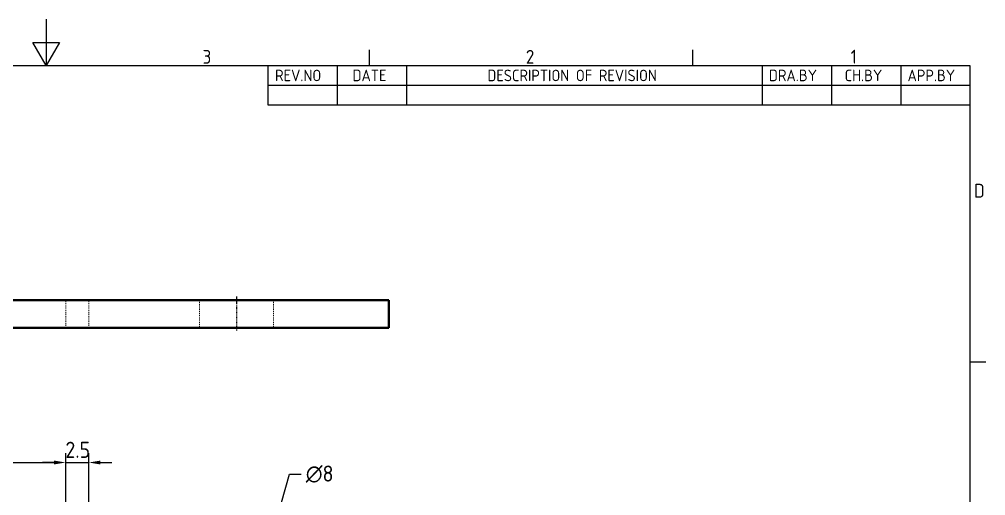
# Model space of a CAD drawing. Header units: millimetres. Extents: x 0 to 210, y 0 to 149.
# Drawn here: x 102.1 to 206.7, y 96.9 to 148.5 of the extents above; entities that cross this region are included whole.
import ezdxf

# ---------------------------------------------------------------- set-up
doc = ezdxf.new("R2010")
doc.units = ezdxf.units.MM
doc.header["$LTSCALE"] = 0.5
doc.linetypes.add('CHAIN', pattern=[0.7087, 0.4724, -0.0591, 0.1181, -0.0591])
doc.linetypes.add('DASHED', pattern=[0.2067, 0.1654, -0.0413])
doc.layers.get('0').update_dxf_attribs({"color": 3, "lineweight": 25, "true_color": 0x00ff00})
for name, color, linetype, lineweight, true_color in [('가려진 것(ISO)', 2, 'DASHED', 18, 0xffff00), ('가시적인 것(ISO)', 3, 'Continuous', 40, 0x00ff00), ('기호(ISO)', 5, 'Continuous', 25, 0x0000ff), ('중심선(ISO)', 1, 'Continuous', 25, 0xff0000), ('치수(ISO)', 2, 'Continuous', 25, 0xffff00)]:
    doc.layers.add(name, color=color, linetype=linetype, lineweight=lineweight, true_color=true_color)
doc.layers.add('경계(ISO)', color=7, linetype='Continuous', lineweight=25)
doc.styles.add('ISO ProportionalPSTEK', font='isocp.shx')
doc.styles.add('문자 텍스트_PSTEK_POSCO', font='isocp.shx')
doc.styles.add('치수 텍스트_PSTEK_POSCO', font='isocp.shx')
doc.dimstyles.new('치수_PSTEK_POSCO', dxfattribs={"dimscale": 0.5, "dimtxt": 3.5, "dimasz": 2.5, "dimexe": 2, "dimexo": 2.5, "dimgap": 1, "dimtad": 1, "dimrnd": 1e-08, "dimdsep": 46, "dimtxsty": '치수 텍스트_PSTEK_POSCO', "dimcen": 0.09, "dimdle": 10, "dimclrd": 7, "dimclre": 7, "dimclrt": 2, "dimadec": 1, "dimazin": 2, "dimtfac": 1, "dimtmove": 0, "dimatfit": 3, "dimfxl": 1, "dimtolj": 1, "dimlwd": -1, "dimlwe": -1, "dimarcsym": 0})
doc.dimstyles.new('치수_PSTEK_POSCO$7', dxfattribs={"dimscale": 0.5, "dimtxt": 3.5, "dimasz": 2.5, "dimexe": 2, "dimexo": 2.5, "dimgap": 1, "dimtad": 1, "dimrnd": 1e-08, "dimdsep": 46, "dimtxsty": '치수 텍스트_PSTEK_POSCO', "dimcen": 0.09, "dimdle": 10, "dimclrd": 7, "dimclre": 7, "dimclrt": 2, "dimadec": 1, "dimazin": 2, "dimtfac": 1, "dimtmove": 0, "dimatfit": 3, "dimfxl": 1, "dimtolj": 1, "dimlwd": -1, "dimlwe": -1, "dimarcsym": 0})

# ---------------------------------------------------------------- blocks, each defined once
blk = doc.blocks.new('경계 Default Border')
at = {"layer": '경계(ISO)'}
for p, q in [((280, 287.0000076293945), (280, 290.4000091552734)), ((350, 287.0000076293945), (350, 290.4000091552734)), ((410, 222.7499961853027), (413.4000015258789, 222.7499961853027))]:
    blk.add_line(p, q, dxfattribs=at)
at = {"layer": '경계(ISO)', "flags": 128}
for points in [[(210, 297.0000076293945), (210, 287.0000076293945), (207.1132469177246, 292.0000076293945), (212.8867530822754, 292.0000076293945), (210, 287.0000076293945)], [(10, 10), (10, 287.0000076293945), (410, 287.0000076293945), (410, 10), (10, 10)]]:
    blk.add_lwpolyline(points, dxfattribs=at)
at = {"layer": '경계(ISO)', "color": 2, "true_color": 0xffff00, "char_height": 3.00000011920929, "attachment_point": 7, "style": '문자 텍스트_PSTEK_POSCO'}
for s, insert in [('3', (243.8325386494398, 287.3713945155963)), ('2', (313.8325386494398, 287.3713945155963)), ('1', (384.1668652743101, 287.4)), ('D', (410.878270202895, 258.3463944559917))]:
    blk.add_mtext(s, dxfattribs=dict(at, insert=insert))
blk = doc.blocks.new('리비전 내역')
at = {"layer": '기호(ISO)'}
for p, q in [((258, 287.0000076293945), (410, 287.0000076293945)), ((258, 287.0000076293945), (258, 282.7200076293945)), ((273, 287.0000076293945), (273, 282.7200076293945)), ((288, 287.0000076293945), (288, 282.7200076293945)), ((365, 287.0000076293945), (365, 282.7200076293945)), ((380, 287.0000076293945), (380, 282.7200076293945)), ((395, 287.0000076293945), (395, 282.7200076293945)), ((410, 287.0000076293945), (410, 282.7200076293945)), ((258, 282.7200076293945), (410, 282.7200076293945)), ((258, 282.7200076293945), (258, 278.4400076293945)), ((273, 282.7200076293945), (273, 278.4400076293945)), ((288, 282.7200076293945), (288, 278.4400076293945)), ((365, 282.7200076293945), (365, 278.4400076293945)), ((380, 282.7200076293945), (380, 278.4400076293945)), ((395, 282.7200076293945), (395, 278.4400076293945)), ((410, 282.7200076293945), (410, 278.4400076293945)), ((258, 278.4400076293945), (410, 278.4400076293945))]:
    blk.add_line(p, q, dxfattribs=at)
at = {"layer": '기호(ISO)', "color": 2, "true_color": 0xffff00, "char_height": 2.5, "attachment_point": 7, "style": 'ISO ProportionalPSTEK'}
for s, insert in [('REV.NO', (259.5271157026291, 283.5831900503393)), ('DATE', (276.3142317728366, 283.5831900503393)), ('DESCRIPTION OF REVISION', (305.5070204333629, 283.5831900503393)), ('DRA.BY', (366.4757339553204, 283.5831900503393)), ('CH.BY', (382.8642915086117, 283.5831900503393)), ('APP.BY', (396.4777339604404, 283.5831900503393))]:
    blk.add_mtext(s, dxfattribs=dict(at, insert=insert))
blk = doc.blocks.new('*D31')
at = {"layer": 'Defpoints', "color": 0, "transparency": 16777216}
for p in [(107.1001458363824, 100.4749922098325), (84.10014583638244, 87.4749922098325), (107.1001458363824, 87.4749922098325)]:
    blk.add_point(p, dxfattribs=at)
at = {"layer": '치수(ISO)', "color": 7, "transparency": 16777216}
for p, q in [((84.10014583638244, 88.7249922098325), (84.10014583638244, 101.4749922098325)), ((85.35014583638244, 100.4749922098325), (105.8501458363824, 100.4749922098325)), ((107.1001458363824, 88.7249922098325), (107.1001458363824, 101.4749922098325))]:
    blk.add_line(p, q, dxfattribs=at)
for points in [[(85.35014583638244, 100.6833255431658), (85.35014583638244, 100.2666588764991), (84.10014583638244, 100.4749922098325)], [(105.8501458363824, 100.6833255431658), (105.8501458363824, 100.2666588764991), (107.1001458363824, 100.4749922098325)]]:
    blk.add_solid(points, dxfattribs=at)
at = {"layer": '치수(ISO)', "color": 2, "transparency": 16777216, "insert": (94.5791826614858, 101.850164453927), "char_height": 1.75, "attachment_point": 4, "style": '치수 텍스트_PSTEK_POSCO'}
blk.add_mtext('\\A1;23', dxfattribs=at)
blk = doc.blocks.new('*D32')
at = {"layer": 'Defpoints', "color": 0, "transparency": 16777216}
for p in [(109.6001458363824, 100.4749922098325), (107.1001458363824, 87.4749922098325), (109.6001458363824, 87.4749922098325)]:
    blk.add_point(p, dxfattribs=at)
at = {"layer": '치수(ISO)', "color": 7, "transparency": 16777216}
for p, q in [((105.8501458363824, 100.4749922098325), (104.6001458363824, 100.4749922098325)), ((107.1001458363824, 88.7249922098325), (107.1001458363824, 101.4749922098325)), ((107.1001458363824, 100.4749922098325), (109.6001458363824, 100.4749922098325)), ((109.6001458363824, 88.7249922098325), (109.6001458363824, 101.4749922098325)), ((110.8501458363824, 100.4749922098325), (112.1001458363824, 100.4749922098325))]:
    blk.add_line(p, q, dxfattribs=at)
for points in [[(105.8501458363824, 100.6833255431658), (105.8501458363824, 100.2666588764991), (107.1001458363824, 100.4749922098325)], [(110.8501458363824, 100.6833255431658), (110.8501458363824, 100.2666588764991), (109.6001458363824, 100.4749922098325)]]:
    blk.add_solid(points, dxfattribs=at)
at = {"layer": '치수(ISO)', "color": 2, "transparency": 16777216, "insert": (107.0666826614858, 101.850164453927), "char_height": 1.75, "attachment_point": 4, "style": '치수 텍스트_PSTEK_POSCO'}
blk.add_mtext('\\A1;2.5', dxfattribs=at)

msp = doc.modelspace()

# ---------------------------------------------------------------- linework, layer by layer
at = {"layer": '가려진 것(ISO)'}
for p, q in [((107.1001458363954, 115.075558321453), (107.1001458363954, 118.075558321453)), ((109.6001458363954, 115.075558321453), (109.6001458363954, 118.075558321453)), ((121.6001458363954, 118.0755583214505), (121.6001458363954, 115.0755583214505)), ((129.6001458363954, 118.0755583214505), (129.6001458363954, 115.0755583214505))]:
    msp.add_line(p, q, dxfattribs=at)
at = {"layer": '가시적인 것(ISO)'}
for p, q in [((49.10014583639536, 118.0755583214554), (142.1001458363954, 118.0755583214554)), ((142.1001458363954, 118.0755583214554), (142.1001458363954, 115.0755583214554)), ((142.1001458363954, 115.0755583214554), (49.10014583639536, 115.0755583214554))]:
    msp.add_line(p, q, dxfattribs=at)
at = {"layer": '중심선(ISO)', "linetype": 'CHAIN'}
msp.add_line((125.6001458363954, 118.4505583214505), (125.6001458363954, 114.7005583214505), dxfattribs=at)

# ---------------------------------------------------------------- block references
at = {"xscale": 0.5, "yscale": 0.5, "zscale": 0.5}
msp.add_blockref('경계 Default Border', (0, 0), dxfattribs=at)
at = {"layer": '기호(ISO)', "xscale": 0.5, "yscale": 0.5, "zscale": 0.5}
msp.add_blockref('리비전 내역', (0, 0), dxfattribs=at)

# ---------------------------------------------------------------- texts
at = {"layer": '기호(ISO)', "color": 2, "true_color": 0xffff00, "insert": (133.0930870382998, 99.2162003438606), "char_height": 1.749999970197678, "width": 3.356418652832502, "attachment_point": 4, "line_spacing_factor": 0.612500011920929, "style": '치수 텍스트_PSTEK_POSCO'}
msp.add_mtext('{\\fAIGDT|b0|i0;\\H1.7500;n\\fisocp|b0|i0;\\H1.7500;8}', dxfattribs=at)

# ---------------------------------------------------------------- dimensions: what is measured, and where the dimension line sits
at = {"layer": '치수(ISO)', "color": 7}
for base, p1, p2, override, picture, middle in [((107.1001458363824, 100.4749922098325), (84.10014583638244, 87.4749922098325), (107.1001458363824, 87.4749922098325), {"dimdec": 2, "dimtp": 0, "dimtm": -0, "dimtdec": 2, "dimtofl": 0, "dimatfit": 1}, '*D31', (95.60014583638242, 100.4749922098325)), ((109.6001458363824, 100.4749922098325), (107.1001458363824, 87.4749922098325), (109.6001458363824, 87.4749922098325), {"dimdec": 2, "dimtp": 0, "dimtm": -0, "dimtdec": 2, "dimtofl": 1, "dimatfit": 1}, '*D32', (108.3501458363824, 100.4749922098325))]:
    dim = msp.add_linear_dim(base=base, p1=p1, p2=p2, angle=180, dimstyle='치수_PSTEK_POSCO', override=override, dxfattribs=at)
    dim.commit()
    dim.dimension.update_dxf_attribs({"geometry": picture, "text_midpoint": middle, "dimtype": 160})

# ---------------------------------------------------------------- leaders
at = {"layer": '기호(ISO)', "color": 7, "annotation_type": 0, "has_hookline": 1, "hookline_direction": 0, "text_width": 2.979575052420842}
msp.add_leader([(126.6354220167935, 82.8386955149885), (131.3430870382998, 99.2162003438606), (132.5930870382998, 99.2162003438606)], dimstyle='치수_PSTEK_POSCO$7', override={"dimtad": 0}, dxfattribs=at)

doc.saveas('drawing.dxf')
